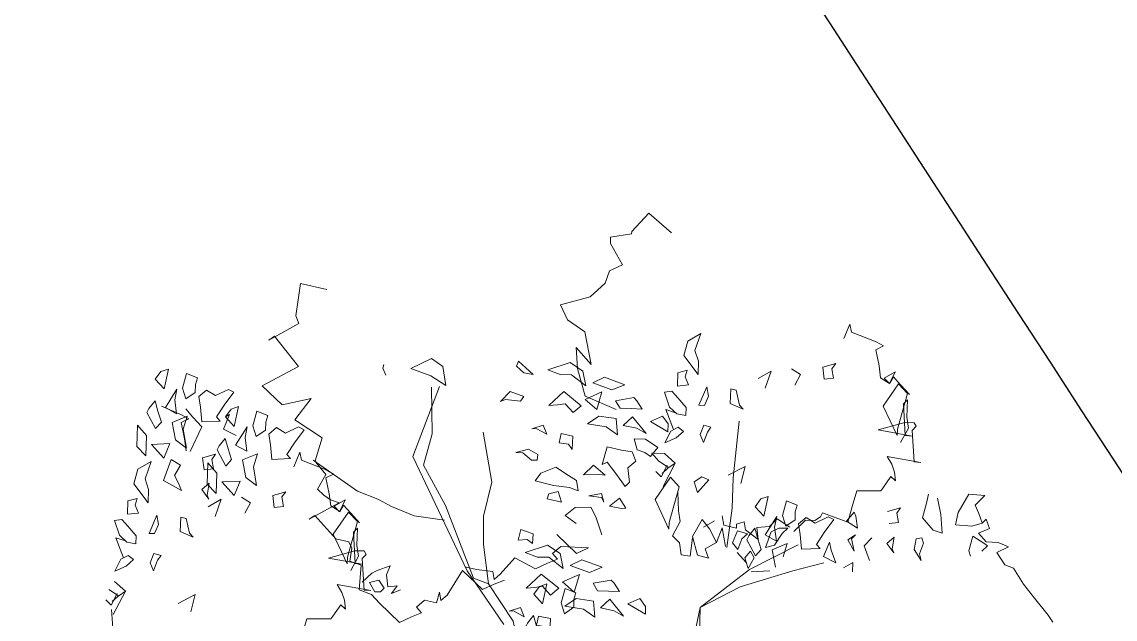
# Model space of a CAD drawing. Extents: x 604418 to 606014, y 1310869 to 1312555.
# Drawn here: x 605656.49 to 605665.59, y 1311101.08 to 1311106.05 of the extents above; entities that cross this region are included whole.
import ezdxf

# ---------------------------------------------------------------- set-up
doc = ezdxf.new("R2010")
doc.units = 0
doc.header["$MEASUREMENT"] = 0
doc.linetypes.add('SUBTERRANEO', pattern=[4.7625, 3.175, -1.5875])
doc.layers.get('0').update_dxf_attribs({"color": 10})
doc.layers.add('0.CARTOGRAFIA', color=8, linetype='Continuous')
doc.layers.add('VPORTS', color=7, linetype='Continuous')
doc.linetypes.add('RAYAXXX', pattern='A,0.8,["XXX",Standard,S=0.08,R=0,X=0,Y=-0.04],-0.22', length=1.02)

# ---------------------------------------------------------------- blocks, each defined once
blk = doc.blocks.new('mmmm')
at = {"color": 57, "lineweight": 5}
for points in [[(579174.2592, 1339733.9478), (579174.192, 1339733.9232), (579174.1333, 1339733.8943), (579174.0609, 1339733.9621), (579174.0541, 1339733.846), (579174.1896, 1339733.7748), (579174.2785, 1339733.7581), (579174.2853, 1339733.8742), (579174.2618, 1339733.9488), (579174.2312, 1339733.9774), (579174.2985, 1339734.0021), (579174.3332, 1339733.9237), (579174.3956, 1339733.9808), (579174.3986, 1339734.0691), (579174.4273, 1339734.144), (579174.4704, 1339734.0612), (579174.556, 1339734.1209), (579174.5783, 1339734.1843), (579174.6932, 1339734.2584), (579174.7913, 1339734.3417), (579174.91, 1339734.4439), (579174.9601, 1339734.4774)], [(579174.4625, 1339733.9515), (579174.4242, 1339733.9913), (579174.405, 1339733.9647), (579174.357, 1339733.8851), (579174.4625, 1339733.8588), (579174.5009, 1339733.8719)], [(579174.0625, 1339733.5569), (579174.1297, 1339733.5434), (579174.2351, 1339733.5171), (579174.3213, 1339733.5964), (579174.3405, 1339733.6628), (579174.2064, 1339733.6496), (579174.0915, 1339733.623)], [(579173.696, 1339733.3452), (579173.5906, 1339733.3982), (579173.5139, 1339733.3848), (579173.3887, 1339733.3855), (579173.4184, 1339733.3573), (579173.6448, 1339733.3769), (579173.6477, 1339733.426), (579173.6108, 1339733.1818), (579173.5517, 1339733.3721), (579173.5517, 1339733.4382), (579173.577, 1339733.4539), (579173.6067, 1339733.4257), (579173.8332, 1339733.4453), (579173.836, 1339733.4945), (579173.7991, 1339733.2502), (579173.8557, 1339733.2865), (579173.9111, 1339733.3065), (579173.9738, 1339733.3152), (579173.9441, 1339733.2801), (579174.029, 1339733.2248), (579174.0479, 1339733.2112), (579174.0533, 1339733.0386), (579174.1676, 1339733.0096), (579174.2821, 1339732.9802), (579174.2199, 1339732.7961), (579174.2486, 1339732.7822), (579174.2764, 1339732.7418), (579174.2748, 1339732.6756), (579174.3591, 1339732.594)], [(579172.9588, 1339732.9146), (579172.8534, 1339732.9544), (579172.9108, 1339732.9678), (579172.9756, 1339733.1482), (579173.0044, 1339733.2011), (579173.0331, 1339733.1482), (579173.148, 1339733.1748), (579173.2344, 1339733.188), (579173.2726, 1339733.2541), (579173.2247, 1339733.2807), (579173.2821, 1339733.3337), (579173.3493, 1339733.4001)], [(579174.2064, 1339733.3315), (579174.1679, 1339733.3579)], [(579174.1679, 1339733.3579), (579174.1969, 1339733.2651)], [(579174.2736, 1339733.3447), (579174.2064, 1339733.3315)], [(579174.2831, 1339733.2786), (579174.2736, 1339733.3447)], [(579174.379, 1339733.3181), (579174.4652, 1339733.3049)], [(579174.4267, 1339733.2651), (579174.379, 1339733.3181)], [(579174.4939, 1339733.3181), (579174.4267, 1339733.2651)], [(579174.4652, 1339733.3049), (579174.4939, 1339733.3181)], [(579174.39, 1339733.1566), (579174.4475, 1339733.1037)], [(579174.4475, 1339733.1037), (579174.5529, 1339733.1435)], [(579174.2367, 1339733.0373), (579174.2079, 1339733.0241)], [(579174.2079, 1339733.0241), (579174.2751, 1339732.9711)], [(579174.3231, 1339733.0507), (579174.2367, 1339733.0373)], [(579174.2751, 1339732.9711), (579174.3231, 1339733.0507)], [(579174.3995, 1339733.0109), (579174.3708, 1339733.0373)], [(579174.3708, 1339733.0373), (579174.4093, 1339732.9843)], [(579174.4886, 1339733.0312), (579174.3995, 1339733.0109)], [(579174.4886, 1339733.0312), (579174.4093, 1339732.9843)], [(579174.6393, 1339733.0241), (579174.5721, 1339733.0241)], [(579174.5721, 1339733.0241), (579174.6103, 1339732.9579)], [(579174.2654, 1339732.8783), (579174.2464, 1339732.8386)], [(579174.2464, 1339732.8386), (579174.2941, 1339732.7458)], [(579174.3613, 1339732.8119), (579174.2654, 1339732.8783)], [(579174.486, 1339732.8652), (579174.4285, 1339732.8517)], [(579174.4285, 1339732.8517), (579174.5339, 1339732.8119)], [(579174.5777, 1339732.9031), (579174.486, 1339732.8652)], [(579174.5777, 1339732.9031), (579174.5339, 1339732.8119)], [(579174.4475, 1339732.759), (579174.3613, 1339732.8119)], [(579174.4762, 1339732.7856), (579174.4475, 1339732.759)], [(579174.486, 1339732.653), (579174.4762, 1339732.7856)], [(579174.2941, 1339732.7458), (579174.2559, 1339732.6796)], [(579174.2559, 1339732.6796), (579174.3039, 1339732.6264)], [(579173.3038, 1339732.5702), (579173.2271, 1339732.61), (579173.1886, 1339732.5436)], [(579174.1697, 1339732.6132), (579174.141, 1339732.5336)], [(579174.2177, 1339732.6001), (579174.1697, 1339732.6132)], [(579174.2751, 1339732.6001), (579174.2177, 1339732.6001)], [(579174.3231, 1339732.5336), (579174.2751, 1339732.6001)], [(579174.3039, 1339732.6264), (579174.3805, 1339732.6398)], [(579174.3805, 1339732.6398), (579174.486, 1339732.653)], [(579174.141, 1339732.5336), (579174.2464, 1339732.5073)], [(579174.2464, 1339732.5073), (579174.3231, 1339732.5336)], [(579174.3282, 1339732.5637), (579174.2707, 1339732.4709)], [(579174.3377, 1339732.5505), (579174.3377, 1339732.4841)], [(579174.3762, 1339732.5107), (579174.3377, 1339732.5505)], [(579174.4475, 1339732.5471), (579174.4954, 1339732.4409)], [(579174.5434, 1339732.5205), (579174.4475, 1339732.5471)], [(579174.3326, 1339732.4543), (579174.2559, 1339732.4675)], [(579174.2559, 1339732.4675), (579174.39, 1339732.3879)], [(579174.2707, 1339732.4709), (579174.3282, 1339732.418)], [(579174.4322, 1339732.4696), (579174.3326, 1339732.4543)], [(579174.3377, 1339732.4841), (579174.3664, 1339732.4311)], [(579174.4623, 1339732.4577), (579174.3762, 1339732.5107)], [(579174.4322, 1339732.4696), (579174.39, 1339732.3879)], [(579174.4816, 1339732.3913), (579174.4623, 1339732.4577)], [(579174.4954, 1339732.4409), (579174.6201, 1339732.4675)], [(579173.3325, 1339732.358), (579173.2078, 1339732.3978), (579173.2653, 1339732.3051)], [(579174.2559, 1339732.3747), (579174.1123, 1339732.4013)], [(579174.1123, 1339732.4013), (579174.1312, 1339732.3481)], [(579174.1887, 1339732.3086), (579174.2559, 1339732.3747)], [(579174.3282, 1339732.418), (579174.3377, 1339732.3252)], [(579174.3664, 1339732.4311), (579174.4816, 1339732.3913)], [(579174.4954, 1339732.3616), (579174.4188, 1339732.3349)], [(579174.5434, 1339732.3218), (579174.4954, 1339732.3616)], [(579174.6488, 1339732.4277), (579174.6583, 1339732.2951)], [(579174.1312, 1339732.3481), (579174.1887, 1339732.3086)], [(579174.3377, 1339732.3252), (579174.4239, 1339732.3384)], [(579174.3434, 1339732.3117), (579174.4188, 1339732.3349)], [(579174.3434, 1339732.3117), (579174.3995, 1339732.2688)], [(579174.4239, 1339732.3384), (579174.3569, 1339732.2456)], [(579174.4285, 1339732.2554), (579174.5434, 1339732.3218)], [(579174.5103, 1339732.2854), (579174.5583, 1339732.312)], [(579174.5583, 1339732.2456), (579174.5103, 1339732.2854)], [(579174.5583, 1339732.312), (579174.6349, 1339732.2722)], [(579174.0244, 1339732.2025), (579173.8998, 1339732.2292)], [(579173.8998, 1339732.2292), (579173.967, 1339732.1098)], [(579174.3569, 1339732.2456), (579174.2995, 1339732.2324)], [(579174.2995, 1339732.2324), (579174.3184, 1339732.1795)], [(579174.3651, 1339732.1876), (579174.3856, 1339732.259)], [(579174.4239, 1339732.2192), (579174.3856, 1339732.259)], [(579174.3995, 1339732.2688), (579174.4285, 1339732.2554)], [(579174.5005, 1339732.1926), (579174.4239, 1339732.2192)], [(579174.5953, 1339732.2577), (579174.5223, 1339732.1903)], [(579174.6349, 1339732.2722), (579174.5583, 1339732.2456)], [(579174.3184, 1339732.1795), (579174.3474, 1339732.1795)], [(579174.3474, 1339732.1795), (579174.3282, 1339732.0867)], [(579174.3651, 1339732.1876), (579174.4528, 1339732.1528)], [(579174.4528, 1339732.1528), (579174.5005, 1339732.1926)], [(579174.3481, 1339732.0772), (579174.4536, 1339732.0374)], [(579173.6246, 1339731.9754), (579173.6122, 1339731.9242)], [(579173.6246, 1339731.9754), (579173.6602, 1339731.9509)], [(579173.9839, 1339731.9183), (579174.0032, 1339731.9712)], [(579174.0032, 1339731.9712), (579174.0988, 1339731.8917)], [(579174.2907, 1339731.9314), (579174.3576, 1339731.9844)], [(579174.3474, 1339731.941), (579174.2995, 1339732.0203)], [(579174.4536, 1339732.0374), (579174.3576, 1339731.9844)], [(579174.5015, 1339731.9581), (579174.4536, 1339732.0374)], [(579174.5685, 1339731.9844), (579174.5015, 1339731.9581)], [(579174.5492, 1339731.9051), (579174.5685, 1339731.9844)], [(579173.6122, 1339731.9242), (579173.6794, 1339731.8979)], [(579173.7369, 1339731.9242), (579173.6602, 1339731.9509)], [(579173.6794, 1339731.8979), (579173.7369, 1339731.9242)], [(579174.0221, 1339731.8653), (579173.9839, 1339731.9183)], [(579174.0988, 1339731.8917), (579174.0221, 1339731.8653)], [(579174.2907, 1339731.9314), (579174.4151, 1339731.8653)], [(579174.4151, 1339731.8653), (579174.5492, 1339731.9051)], [(579174.4248, 1339731.8653), (579174.559, 1339731.8519)], [(579174.559, 1339731.8519), (579174.5492, 1339731.7857)], [(579173.6315, 1339731.7387), (579173.6602, 1339731.7785)], [(579173.6602, 1339731.6857), (579173.6315, 1339731.7387)], [(579173.6602, 1339731.7785), (579173.7082, 1339731.7255)], [(579173.9934, 1339731.6929), (579174.0606, 1339731.7591)], [(579174.0606, 1339731.7591), (579174.3194, 1339731.6929)], [(579174.0988, 1339731.7493), (579174.233, 1339731.7591)], [(579174.3097, 1339731.7725), (579174.233, 1339731.7591)], [(579174.4151, 1339731.7196), (579174.3097, 1339731.7725)], [(579174.463, 1339731.7725), (579174.4151, 1339731.7196)], [(579174.5492, 1339731.7857), (579174.463, 1339731.7725)], [(579172.231, 1339731.6519), (579172.0949, 1339731.4856), (579172.231, 1339731.3647), (579172.2461, 1339731.3647), (579172.2764, 1339731.2135), (579172.3218, 1339731.2135), (579172.473, 1339731.3042), (579172.5183, 1339731.2135), (579172.6091, 1339731.1833), (579172.7095, 1339731.0784), (579172.7729, 1339730.8669), (579172.8787, 1339730.9198), (579172.9633, 1339731.0466), (579173.196, 1339731.0995), (579173.0778, 1339730.9868), (579173.229, 1339731.0019), (579173.4256, 1339731.0624), (579173.5163, 1339731.2891)], [(579173.5271, 1339731.7161), (579173.5068, 1339731.646)], [(579173.6489, 1339731.7066), (579173.5068, 1339731.646)], [(579173.7464, 1339731.646), (579173.6602, 1339731.6857)], [(579173.7082, 1339731.7255), (579173.7464, 1339731.646)], [(579173.8231, 1339731.646), (579173.8903, 1339731.7255)], [(579173.9237, 1339731.6776), (579173.8805, 1339731.6062)], [(579174.0605, 1339731.6431), (579173.8903, 1339731.7255)], [(579173.9285, 1339731.6726), (579173.8903, 1339731.7255)], [(579173.9934, 1339731.6268), (579173.9072, 1339731.6663)], [(579173.967, 1339731.6328), (579173.9285, 1339731.6726)], [(579174.1563, 1339731.587), (579173.9934, 1339731.6929)], [(579174.3671, 1339731.6929), (579174.1563, 1339731.587)], [(579173.8231, 1339731.646), (579173.8231, 1339731.5532)], [(579173.8231, 1339731.5532), (579173.8805, 1339731.6062)], [(579173.9552, 1339731.587), (579173.9934, 1339731.6268)], [(579174.4217, 1339731.2105), (579174.2938, 1339731.1626), (579174.2253, 1339731.125), (579174.2294, 1339731.0124), (579174.2893, 1339730.9417), (579174.3451, 1339731.0241)], [(579174.4277, 1339730.8855), (579174.5612, 1339731.0327), (579174.5196, 1339731.1176), (579174.515, 1339730.9166), (579174.5655, 1339730.8593), (579174.606, 1339730.8963), (579174.6379, 1339730.825), (579174.6795, 1339730.7401), (579174.6058, 1339730.5875), (579174.7257, 1339730.4867), (579174.7667, 1339730.4426), (579174.7074, 1339730.4322), (579174.696, 1339730.3148), (579174.681, 1339730.2287)], [(579174.7674, 1339730.517), (579174.7993, 1339730.4456), (579174.8408, 1339730.3608), (579174.7074, 1339730.2135), (579174.8871, 1339730.1073), (579174.9281, 1339730.0632), (579174.8688, 1339730.0529), (579174.9442, 1339730.0327), (579174.9292, 1339729.9466), (579174.9797, 1339729.8893), (579175.0202, 1339729.9263), (579175.0521, 1339729.855), (579175.0937, 1339729.7701), (579174.9602, 1339729.6228), (579174.8981, 1339729.5628), (579174.8675, 1339729.4719), (579174.689, 1339729.4816), (579174.6614, 1339729.3996), (579174.5675, 1339729.4112), (579174.5241, 1339729.3896), (579174.5047, 1339729.2956), (579174.3402, 1339729.1387), (579174.3687, 1339729.0986), (579174.2448, 1339729.3123), (579174.2234, 1339729.2486), (579174.1926, 1339729.1983), (579174.1491, 1339729.1523), (579174.0422, 1339729.2083), (579173.9643, 1339729.1435), (579173.9457, 1339729.1295), (579173.7793, 1339729.1754), (579173.7177, 1339729.0749), (579173.6558, 1339728.9742), (579173.4983, 1339729.088), (579173.5491, 1339728.8803), (579173.4156, 1339728.7331), (579173.2699, 1339728.9897), (579173.0568, 1339728.8114), (579173.0853, 1339728.7712), (579172.9614, 1339728.985), (579172.9061, 1339728.9612), (579172.789, 1339728.9749), (579172.6717, 1339728.9888), (579172.7088, 1339729.1795)], [(579174.8594, 1339729.7719), (579174.8881, 1339729.7058), (579174.8307, 1339729.7456), (579174.8402, 1339729.6791), (579174.754, 1339729.666), (579174.6871, 1339729.6923), (579174.7253, 1339729.5996), (579174.7445, 1339729.56), (579174.8114, 1339729.4936)], [(579173.2395, 1339729.6061), (579173.2647, 1339729.5976), (579173.3144, 1339729.6212)], [(579174.7305, 1339729.4079), (579174.6251, 1339729.4608), (579174.5484, 1339729.4474), (579174.4232, 1339729.4481), (579174.4529, 1339729.4199), (579174.6793, 1339729.4395), (579174.6822, 1339729.4887), (579174.6453, 1339729.2444), (579174.5862, 1339729.4347), (579174.5862, 1339729.5008), (579174.6115, 1339729.5165), (579174.6412, 1339729.4883), (579174.8677, 1339729.508), (579174.8705, 1339729.5571), (579174.8337, 1339729.3128), (579174.8902, 1339729.3492), (579174.9456, 1339729.3692), (579175.0083, 1339729.3778), (579174.9786, 1339729.3427), (579175.0635, 1339729.2874), (579175.0824, 1339729.2738), (579175.0878, 1339729.1013), (579175.2021, 1339729.0722)], [(579173.9933, 1339728.9772), (579173.8879, 1339729.017), (579173.9453, 1339729.0305), (579174.0101, 1339729.2108), (579174.0389, 1339729.2638), (579174.0676, 1339729.2108), (579174.1825, 1339729.2374), (579174.2689, 1339729.2506), (579174.3071, 1339729.3167), (579174.2592, 1339729.3434), (579174.3166, 1339729.3963), (579174.3838, 1339729.4627)], [(579175.0587, 1339727.6917), (579175.3612, 1339727.722), (579175.346, 1339727.6766), (579175.5577, 1339727.858), (579175.5577, 1339727.9638), (579175.588, 1339728.0092), (579175.709, 1339728.0394), (579175.7846, 1339728.115), (579175.709, 1339728.2963), (579175.8451, 1339728.3719), (579175.7997, 1339728.4928), (579175.709, 1339728.5835), (579175.709, 1339728.7347), (579175.7543, 1339728.78), (579175.5729, 1339728.8254), (579175.5729, 1339729.037)], [(579174.3383, 1339728.6328), (579174.2616, 1339728.6726), (579174.2231, 1339728.6062)], [(579173.7802, 1339728.555), (579173.7365, 1339728.4639), (579173.6311, 1339728.5037), (579173.6481, 1339728.4739), (579173.5906, 1339728.5134), (579173.5716, 1339728.5666), (579173.7153, 1339728.54), (579173.6481, 1339728.4739)], [(579174.367, 1339728.4206), (579174.2423, 1339728.4604), (579174.2998, 1339728.3677)], [(579173.5988, 1339728.1875), (579173.6563, 1339728.2405), (579173.7235, 1339728.3069), (579173.9056, 1339728.2273)], [(579174.9343, 1339728.2918), (579175.0015, 1339728.1724)], [(579175.0589, 1339728.2652), (579174.9343, 1339728.2918)], [(579173.5834, 1339728.0119), (579173.6409, 1339728.1576), (579173.6696, 1339728.2106)], [(579173.6696, 1339728.2106), (579173.6983, 1339728.1576)], [(579173.6983, 1339728.1576), (579173.8132, 1339728.1842)], [(579173.8132, 1339728.1842), (579173.8997, 1339728.1974)], [(579174.6591, 1339728.038), (579174.6467, 1339727.9869)], [(579174.6591, 1339728.038), (579174.6947, 1339728.0135)], [(579174.6467, 1339727.9869), (579174.7139, 1339727.9605)], [(579174.7714, 1339727.9869), (579174.6947, 1339728.0135)], [(579174.7139, 1339727.9605), (579174.7714, 1339727.9869)], [(579174.666, 1339727.8013), (579174.6947, 1339727.8411)], [(579174.6947, 1339727.7484), (579174.666, 1339727.8013)], [(579174.6947, 1339727.8411), (579174.7427, 1339727.7882)], [(579174.7427, 1339727.7882), (579174.7809, 1339727.7086)], [(579174.8576, 1339727.7086), (579174.9248, 1339727.7882)], [(579174.963, 1339727.7352), (579174.9248, 1339727.7882)], [(579175.095, 1339727.7057), (579174.9248, 1339727.7882)], [(579174.5616, 1339727.7787), (579174.5413, 1339727.7086)], [(579174.6834, 1339727.7692), (579174.5413, 1339727.7086)], [(579174.7809, 1339727.7086), (579174.6947, 1339727.7484)], [(579174.9582, 1339727.7402), (579174.915, 1339727.6688)], [(579175.0279, 1339727.6894), (579174.9417, 1339727.729)], [(579175.0015, 1339727.6954), (579174.963, 1339727.7352)], [(579174.9897, 1339727.6496), (579175.0279, 1339727.6894)]]:
    blk.add_lwpolyline(points, dxfattribs=at)
for points in [[(579174.4172, 1339733.5302), (579174.4939, 1339733.5036), (579174.5418, 1339733.5171), (579174.4652, 1339733.4641), (579174.3885, 1339733.4773), (579174.379, 1339733.5171)], [(579173.6003, 1339733.3186), (579173.648, 1339733.3186), (579173.4372, 1339733.2127), (579173.2743, 1339733.3186), (579173.3415, 1339733.3848)], [(579173.2743, 1339733.2525), (579173.1882, 1339733.292), (579173.2361, 1339733.2127)], [(579173.2463, 1339732.8485), (579173.1791, 1339732.8353), (579173.1406, 1339732.8616), (579173.1696, 1339732.7689), (579173.2558, 1339732.7823)], [(579173.344, 1339732.1098), (579173.4494, 1339732.1098), (579173.4876, 1339732.2025), (579173.4589, 1339732.1762), (579173.3534, 1339732.1496)], [(579172.951, 1339731.8845), (579173.0085, 1339731.7917), (579173.1139, 1339731.7653), (579173.248, 1339731.8713), (579173.1524, 1339731.8713), (579173.0757, 1339731.8447)], [(579173.4686, 1339731.8845), (579173.4686, 1339731.9242), (579173.4014, 1339731.9509), (579173.3345, 1339731.9374)], [(579173.2673, 1339731.7785), (579173.2193, 1339731.7917), (579173.2385, 1339731.7255), (579173.3345, 1339731.7255), (579173.3247, 1339731.8051)], [(579173.3822, 1339731.6328), (579173.4876, 1339731.6726), (579173.5355, 1339731.7255), (579173.5453, 1339731.7917), (579173.4876, 1339731.7917), (579173.4014, 1339731.7124), (579173.3727, 1339731.6857)], [(579173.554, 1339731.6236), (579173.5953, 1339731.5388), (579173.6663, 1339731.6665), (579173.6098, 1339731.6654)], [(579173.8028, 1339731.4488), (579173.8211, 1339731.5032), (579173.8489, 1339731.5445), (579173.7826, 1339731.5971), (579173.724, 1339731.5056), (579173.7246, 1339731.4245)], [(579173.5651, 1339731.4074), (579173.6291, 1339731.3414), (579173.6464, 1339731.4407), (579173.6833, 1339731.5092)], [(579174.8738, 1339731.4974), (579174.9151, 1339731.4126), (579174.9861, 1339731.5403), (579174.9296, 1339731.5393)], [(579173.5078, 1339731.4759), (579173.4492, 1339731.4364), (579173.4272, 1339731.4132), (579173.4536, 1339731.2831), (579173.5065, 1339731.3159), (579173.5057, 1339731.3971)], [(579173.7859, 1339731.2321), (579173.9146, 1339731.1991), (579173.8985, 1339731.2348), (579173.9762, 1339731.2996), (579174.0697, 1339731.3694), (579174.038, 1339731.4), (579173.9349, 1339731.3844), (579173.8844, 1339731.4417), (579173.8186, 1339731.4132), (579173.8069, 1339731.3362)], [(579173.3763, 1339731.2543), (579173.3356, 1339731.345), (579173.2864, 1339731.1986), (579173.3297, 1339731.1157)], [(579174.2261, 1339731.3774), (579174.1545, 1339731.3306), (579174.2147, 1339731.2598), (579174.2295, 1339731.346)], [(579174.8275, 1339731.3498), (579174.7689, 1339731.3102), (579174.747, 1339731.287), (579174.7733, 1339731.157), (579174.8263, 1339731.1898), (579174.8255, 1339731.2709)], [(579174.9661, 1339731.3146), (579175.003, 1339731.3831), (579174.8849, 1339731.2813), (579174.9489, 1339731.2153)], [(579173.6977, 1339731.3023), (579173.5817, 1339731.2906), (579173.5673, 1339731.164), (579173.6244, 1339731.0842), (579173.6419, 1339731.2198)], [(579173.3917, 1339731.1827), (579173.4491, 1339731.0622), (579173.5204, 1339731.1495)], [(579173.987, 1339731.1645), (579173.9925, 1339731.2232), (579173.9212, 1339731.136), (579173.9937, 1339731.0655)], [(579174.1243, 1339731.1992), (579174.1435, 1339731.1091), (579174.1526, 1339731.2), (579174.1868, 1339731.2188)], [(579174.6554, 1339731.2188), (579174.6062, 1339731.0725), (579174.6495, 1339730.9895), (579174.6961, 1339731.1282)], [(579174.887, 1339731.0379), (579174.9442, 1339730.9581), (579174.9617, 1339731.0937), (579175.0175, 1339731.1761), (579174.9015, 1339731.1645)], [(579173.2458, 1339731.0396), (579173.1872, 1339730.9481), (579173.2449, 1339730.7872), (579173.2754, 1339730.8779), (579173.2746, 1339730.959), (579173.352, 1339731.0645)], [(579173.3972, 1339730.9078), (579173.5015, 1339730.8019), (579173.4948, 1339730.8647), (579173.4848, 1339730.9187), (579173.547, 1339730.9787), (579173.4963, 1339731.0363)], [(579174.0353, 1339731.017), (579174.0011, 1339730.9576), (579173.9426, 1339730.8661), (579173.9903, 1339730.7591), (579174.0471, 1339730.7197), (579174.0774, 1339730.8511), (579174.0887, 1339730.9685), (579174.1101, 1339731.0322)], [(579174.7115, 1339731.0565), (579174.7689, 1339730.9361), (579174.8402, 1339731.0233)], [(579174.8157, 1339730.9563), (579174.9212, 1339730.93), (579174.9978, 1339730.9563), (579174.9499, 1339731.0227), (579174.8924, 1339731.0227), (579174.8445, 1339731.0359)], [(579173.7758, 1339730.9524), (579173.8131, 1339730.9805), (579173.7159, 1339730.9826), (579173.7012, 1339730.8966), (579173.7669, 1339730.8845)], [(579174.1748, 1339730.8084), (579174.1959, 1339730.9125), (579174.1176, 1339730.8882), (579174.137, 1339730.821)], [(579174.5655, 1339730.9135), (579174.507, 1339730.8219), (579174.5647, 1339730.661), (579174.5952, 1339730.7517), (579174.5944, 1339730.8329), (579174.6718, 1339730.9384)], [(579174.8146, 1339730.7386), (579174.8046, 1339730.7926), (579174.8667, 1339730.8526), (579174.816, 1339730.9102), (579174.717, 1339730.7817), (579174.8212, 1339730.6758)], [(579173.6682, 1339730.7156), (579173.6715, 1339730.6841), (579173.6427, 1339730.7647), (579173.7081, 1339730.7931)], [(579174.806, 1339730.7708), (579174.8634, 1339730.7313), (579174.9306, 1339730.7974), (579174.787, 1339730.824)], [(579175.0743, 1339730.6915), (579175.1033, 1339730.678), (579175.2182, 1339730.7444), (579175.1702, 1339730.7842), (579175.0935, 1339730.7576), (579175.0181, 1339730.7344)], [(579175.0956, 1339730.8263), (579175.1328, 1339730.8543), (579175.0357, 1339730.8564), (579175.021, 1339730.7704), (579175.0867, 1339730.7584)], [(579173.8967, 1339730.7297), (579173.8971, 1339730.6893), (579173.8474, 1339730.6251), (579173.8449, 1339730.5753), (579173.8191, 1339730.6649), (579173.856, 1339730.7334)], [(579174.4296, 1339730.7165), (579174.399, 1339730.6255), (579174.4776, 1339730.6094), (579174.4706, 1339730.6724), (579174.4984, 1339730.7136)], [(579173.1872, 1339730.5739), (579173.2249, 1339730.5612), (579173.2715, 1339730.6164), (579173.2801, 1339730.6842)], [(579174.9879, 1339730.5894), (579174.9913, 1339730.558), (579174.9625, 1339730.6386), (579175.0279, 1339730.6669)], [(579173.4404, 1339730.6203), (579173.4069, 1339730.5204), (579173.4826, 1339730.4546), (579173.4668, 1339730.4902), (579173.4751, 1339730.5986)], [(579173.1866, 1339729.9475), (579173.2628, 1339729.8003), (579173.3116, 1339729.9457), (579173.3766, 1339730.0554), (579173.242, 1339730.0297)], [(579174.8499, 1339729.6528), (579174.7925, 1339729.613), (579174.8114, 1339729.5466), (579174.8786, 1339729.5864), (579174.8786, 1339729.6262)], [(579174.6348, 1339729.3812), (579174.6825, 1339729.3812), (579174.4717, 1339729.2753), (579174.3088, 1339729.3812), (579174.3761, 1339729.4474)], [(579173.7535, 1339728.9111), (579173.7153, 1339728.8449), (579173.7632, 1339728.7917), (579173.8399, 1339728.8051), (579173.9453, 1339728.8183), (579173.9356, 1339728.9509), (579173.9069, 1339728.9243), (579173.8207, 1339728.9772), (579173.7248, 1339729.0436), (579173.7058, 1339729.0039)], [(579174.2808, 1339728.9111), (579174.2136, 1339728.8979), (579174.1751, 1339728.9243), (579174.2041, 1339728.8315), (579174.2903, 1339728.8449)], [(579173.6291, 1339728.7785), (579173.6004, 1339728.6989), (579173.7058, 1339728.6726), (579173.7825, 1339728.6989), (579173.7345, 1339728.7654), (579173.6771, 1339728.7654)], [(579174.0795, 1339728.6328), (579174.1369, 1339728.7124), (579174.0028, 1339728.6858), (579173.9069, 1339728.7124), (579173.9548, 1339728.6062)], [(579173.8916, 1339728.6349), (579173.792, 1339728.6196), (579173.7153, 1339728.6328), (579173.8494, 1339728.5532)], [(579174.1177, 1339728.4604), (579174.2136, 1339728.5532), (579174.1082, 1339728.593)], [(579173.449, 1339728.4905), (579173.4967, 1339728.3977), (579173.4585, 1339728.3316), (579173.5064, 1339728.2783), (579173.5831, 1339728.2918), (579173.6885, 1339728.305), (579173.6788, 1339728.4375), (579173.6501, 1339728.4109), (579173.5639, 1339728.4639), (579173.4679, 1339728.5303)], [(579174.0028, 1339728.4871), (579173.8879, 1339728.4206), (579173.8589, 1339728.4341), (579173.8028, 1339728.477), (579173.8781, 1339728.5002), (579173.9548, 1339728.5269)], [(579174.1361, 1339728.3556), (579174.201, 1339728.423), (579174.0547, 1339728.423), (579173.9817, 1339728.3556)], [(579173.9183, 1339728.4109), (579173.9473, 1339728.3181), (579174.0335, 1339728.3316), (579174.024, 1339728.3977), (579173.9568, 1339728.3845)], [(579174.2156, 1339728.3579), (579174.2443, 1339728.3711), (579174.1771, 1339728.3181), (579174.1294, 1339728.3711)], [(579173.3436, 1339728.1856), (579173.449, 1339728.1592), (579173.5257, 1339728.1856), (579173.4777, 1339728.252), (579173.4202, 1339728.252), (579173.3723, 1339728.2652)], [(579174.3785, 1339728.1724), (579174.4839, 1339728.1724), (579174.5221, 1339728.2652), (579174.4934, 1339728.2388), (579174.3879, 1339728.2122)], [(579173.698, 1339728.0928), (579173.8227, 1339728.1194), (579173.8801, 1339728.199), (579173.746, 1339728.1724), (579173.6501, 1339728.199)], [(579173.5926, 1339728.0398), (579173.6348, 1339728.1215), (579173.5352, 1339728.1063), (579173.4585, 1339728.1194)], [(579174.1197, 1339728.0398), (579174.1869, 1339728.1724), (579174.1294, 1339728.146), (579174.0815, 1339728.1194), (579174.0048, 1339728.1592), (579173.9663, 1339728.0928)], [(579173.3338, 1339728), (579173.3913, 1339727.9605), (579173.4585, 1339728.0267), (579173.3148, 1339728.0533)], [(579173.8609, 1339727.9471), (579173.9568, 1339728.0398), (579173.8514, 1339728.0796)], [(579173.6021, 1339727.9207), (579173.6311, 1339727.9073), (579173.746, 1339727.9737), (579173.698, 1339728.0135), (579173.6213, 1339727.9869), (579173.546, 1339727.9637)], [(579173.9855, 1339727.9471), (579174.043, 1339727.8543), (579174.1484, 1339727.828), (579174.2825, 1339727.9339), (579174.1869, 1339727.9339), (579174.1102, 1339727.9073)], [(579174.5031, 1339727.9471), (579174.5031, 1339727.9869), (579174.4359, 1339728.0135), (579174.369, 1339728)], [(579173.8793, 1339727.8422), (579173.9442, 1339727.9097), (579173.7979, 1339727.9097), (579173.7249, 1339727.8422)], [(579174.3018, 1339727.8411), (579174.2538, 1339727.8543), (579174.273, 1339727.7882), (579174.369, 1339727.7882), (579174.3592, 1339727.8678)], [(579174.4167, 1339727.6954), (579174.5221, 1339727.7352), (579174.5701, 1339727.7882), (579174.5798, 1339727.8543), (579174.5221, 1339727.8543), (579174.4359, 1339727.775), (579174.4072, 1339727.7484)]]:
    blk.add_lwpolyline(points, close=True, dxfattribs=at)
at = {"color": 32, "lineweight": 5}
for points in [[(579175.3929, 1339731.8125), (579175.2399, 1339731.9348), (579174.9254, 1339731.9348), (579174.7682, 1339732.2177), (579174.6424, 1339732.5949), (579174.5795, 1339732.8149)], [(579175.4979, 1339731.5449), (579175.2714, 1339731.8719), (579174.9254, 1339731.9348), (579174.6424, 1339732.2806), (579174.4537, 1339732.6263)], [(579174.4876, 1339732.1133), (579174.2046, 1339732.1447), (579173.9845, 1339732.1447), (579173.5756, 1339732.1762)], [(579174.3282, 1339732.0867), (579174.261, 1339732.0735)], [(579174.4151, 1339732.0906), (579174.3481, 1339732.0772)], [(579174.4823, 1339732.1038), (579174.4151, 1339732.0906)], [(579175.096, 1339730.5979), (579175.0625, 1339730.5886), (579174.7974, 1339730.4044), (579174.759, 1339730.2955), (579174.2423, 1339730.0777), (579173.9568, 1339729.9118), (579173.7275, 1339729.9672), (579173.3919, 1339729.9542)], [(579175.0871, 1339730.5224), (579174.7084, 1339730.2467), (579173.8957, 1339729.8333), (579173.3865, 1339730.0119)], [(579174.7974, 1339730.4044), (579174.5149, 1339730.3599), (579174.3126, 1339730.3531), (579174.065, 1339730.4072), (579173.7058, 1339730.3339)], [(579174.3474, 1339730.074), (579174.3221, 1339729.8546), (579174.26, 1339729.689), (579174.2095, 1339729.589), (579174.1571, 1339729.4408), (579173.9426, 1339729.1163)]]:
    blk.add_lwpolyline(points, dxfattribs=at)
at = {"color": 7, "lineweight": 5}
blk.add_lwpolyline([(579174.3194, 1339731.6929), (579174.3671, 1339731.6929)], dxfattribs=at)
blk.add_lwpolyline([(579174.3088, 1339729.3151), (579174.2227, 1339729.3546), (579174.2706, 1339729.2753)], close=True, dxfattribs=at)

msp = doc.modelspace()

# ---------------------------------------------------------------- linework, layer by layer
at = {"color": 32}
for centre, radius, start, end in [((607670.5799, 1312411.0635), 2370.634, 211.4271084, 213.6858108), ((607554.0407, 1312334.0046), 2239.8813, 211.2750386, 214.7514288), ((607547.3382, 1312328.4228), 2239.8813, 211.2750386, 214.7514288)]:
    msp.add_arc(centre, radius, start, end, dxfattribs=at)
at = {"color": 7, "linetype": 'SUBTERRANEO'}
for centre, radius, start, end in [((607666.5497, 1312409.1606), 2370.634, 211.4271084, 214.7036267), ((607550.6501, 1312331.3874), 2239.8813, 211.2750386, 214.7514288)]:
    msp.add_arc(centre, radius, start, end, dxfattribs=at)
at = {"layer": 'VPORTS', "color": 251, "linetype": 'RAYAXXX', "ltscale": 10}
msp.add_arc((607542.2288, 1312325.2078), 2239.8813, 211.5963671, 214.7514288, dxfattribs=at)

# ---------------------------------------------------------------- block references
at = {"layer": '0.CARTOGRAFIA', "color": 7, "linetype": 'Continuous', "xscale": 1.15518419973696, "yscale": 1.15518419973696, "zscale": 1.15518419973696, "rotation": 268.400513415946}
msp.add_blockref('mmmm', (-922696.9305, 2023092.9144), dxfattribs=at)

doc.saveas('drawing.dxf')
